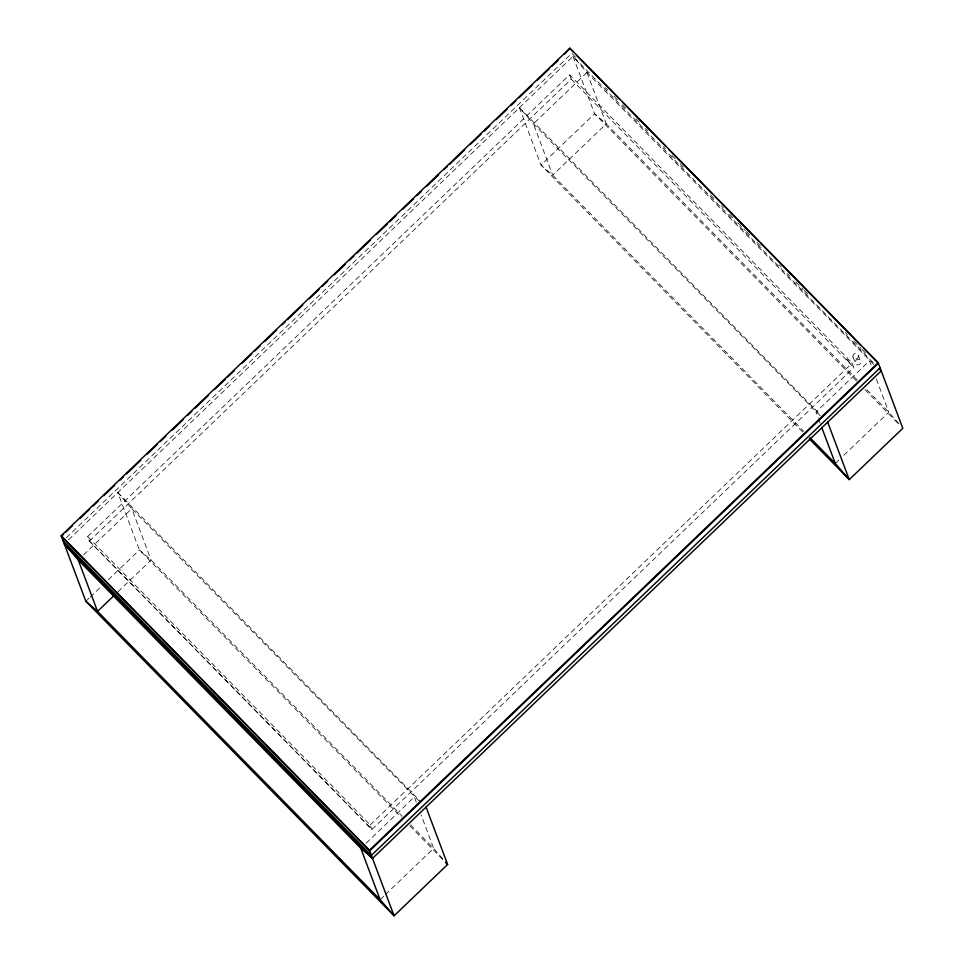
<?xml version="1.0" encoding="UTF-8"?>
<svg xmlns="http://www.w3.org/2000/svg" width="964" height="964" viewBox="0 0 964 964"><rect width="100%" height="100%" fill="white"/><g stroke="black" fill="none" stroke-linecap="round" stroke-linejoin="round"><path stroke-width="0.72" stroke-dasharray="4.82 3.62" d="M66.383 537.719L571.845 53.321L577.099 58.696M68.54 539.768L572.978 56.346L874.914 364.44M87.652 536.587L569.591 74.734L852.164 363.042L853.863 367.585L371.911 829.438L89.351 541.117L87.652 536.587L370.212 824.907L371.911 829.438M89.351 541.117L571.278 79.205L569.591 74.734M83.591 554.866L131.791 508.679L117.813 492.556L139.382 549.95L401.349 817.243M85.832 601.271L89.05 598.198M90.122 597.162L100.822 586.907M108.33 579.713L139.382 549.95L151.095 560.036L402.145 816.207M117.885 591.86L151.095 560.036L131.791 508.679L418.605 800.662M370.212 824.907L852.164 363.042M366.151 843.187L414.351 796.999L416.436 802.542M380.105 899.677L384.395 895.568M385.455 894.544L433.655 848.356L421.135 815.038M835.282 463.467L839.56 459.37M843.849 455.261L888.82 412.158L876.3 378.84M873.782 364.464L586.956 72.469L572.978 56.346M820.231 415.773L533.405 123.79L519.427 107.667L541.009 165.073L802.964 432.366M605.513 87.676L607.609 89.821M613.923 96.267L618.129 100.557M622.346 104.859L625.491 108.076M636.023 118.813L639.168 122.03M645.482 128.465L647.591 130.622M663.377 146.721L665.473 148.866M671.788 155.312L675.993 159.602M680.198 163.892L683.356 167.109M710.709 195.029L713.866 198.247M721.229 205.766L723.337 207.911M729.652 214.345L733.857 218.647M738.062 222.937L745.425 230.456M746.485 231.529L750.691 235.819M757.005 242.253L762.259 247.628M779.093 264.799L781.202 266.944M787.516 273.39L789.612 275.535M795.927 281.982L803.289 289.489M804.35 290.562L808.555 294.863M845.38 332.435L847.476 334.58M853.791 341.015L861.153 348.534M862.214 349.607L866.419 353.896M571.278 79.205L853.863 367.585M857.309 379.997L606.26 123.838L594.559 113.752L571.845 53.321M866.769 389.649L888.82 412.158L899.075 423.979M856.514 381.045L594.559 113.752L541.009 165.073L552.709 175.159L803.759 431.318M864.937 389.637L898.593 423.991M519.427 107.667L820.316 414.677M117.813 492.556L419.75 800.638M410.543 824.774L433.655 848.356L442.97 859.105M409.76 825.835L443.428 860.189M89.327 541.057L371.899 829.377M871.082 364.958L869.516 360.789L815.966 412.11L818.062 417.665M858.358 355.475A2.784 2.747 -20.6 0 1 854.875 358.813A2.784 2.747 -20.6 0 1 853.73 354.198A2.784 2.747 -20.6 0 1 858.358 355.475L860.623 361.524A2.784 2.747 -20.6 0 1 857.153 364.85A2.784 2.747 -20.6 0 1 855.996 360.235A2.784 2.747 -20.6 0 1 860.623 361.524M852.947 356.849L855.225 362.886M818.581 419.051L820.147 423.22M586.956 72.469L533.405 123.79L552.709 175.159L606.26 123.838L586.956 72.469M846.681 359.367L850.405 363.344L846.681 359.367"/><path stroke-width="1.45" d="M426.052 807.085L447.633 864.479L394.083 915.8L85.832 601.271L61.19 535.719L569.917 48.2L878.168 362.729L902.81 428.281L849.26 479.602L809.278 438.801M63.588 534.237L61.419 536.309L369.67 850.838L878.385 363.32L863.66 348.293M65.769 532.152L72.288 525.898M79.904 518.608L89.676 509.233M92.942 506.1L98.376 500.894M103.811 495.689L114.68 485.266M120.114 480.06L123.38 476.939M126.633 473.818L140.768 460.274M147.287 454.02L157.072 444.645M160.337 441.524L165.772 436.306M172.291 430.065L183.16 419.641M187.51 415.472L191.86 411.315M195.126 408.182L208.164 395.686M214.683 389.432L225.552 379.021M227.733 376.936L234.252 370.682M241.868 363.392L251.64 354.017M254.906 350.896L260.34 345.678M264.69 341.521L276.644 330.062M282.078 324.844L285.344 321.723M287.513 319.638L302.732 305.058M309.251 298.804L319.036 289.429M322.301 286.308L327.736 281.09M334.255 274.848L345.124 264.425M349.474 260.256L353.824 256.099M357.09 252.966L370.128 240.47M376.647 234.216L387.516 223.805M389.697 221.72L396.216 215.466M402.735 209.212L413.604 198.801M416.87 195.68L421.22 191.511M426.654 186.305L438.608 174.846M444.043 169.628L447.308 166.507M449.477 164.422L464.696 149.842M470.131 144.636L481 134.213M484.265 131.092L489.7 125.886M496.219 119.632L507.088 109.209M511.438 105.052L515.788 100.883M519.054 97.75L532.092 85.254M537.526 80.048L549.48 68.589M551.661 66.504L558.18 60.25M564.699 54.008L569.917 48.2M114.68 594.933L97.545 611.357L85.832 601.271M879.12 368.73L881.229 370.875L372.514 858.394L64.263 543.865L78.241 560L97.545 611.357L380.105 899.677L394.083 915.8L369.441 850.248L878.168 362.729M880.096 367.85L371.369 855.381L63.118 540.852M78.241 560L360.801 848.308L372.514 858.394M570.134 48.79L573.291 52.02M576.448 55.237L619.587 99.244M622.744 102.473L665.871 146.48M669.028 149.697L712.167 193.716M715.324 196.933L758.451 240.952M760.56 243.097L860.503 345.076M810.061 437.752L835.282 463.467L849.26 479.602L827.678 422.196M445.525 862.334L447.633 864.479L445.766 862.334M61.19 535.719L369.441 850.248M821.714 427.377L835.282 463.467M360.801 848.308L380.105 899.677"/></g></svg>
